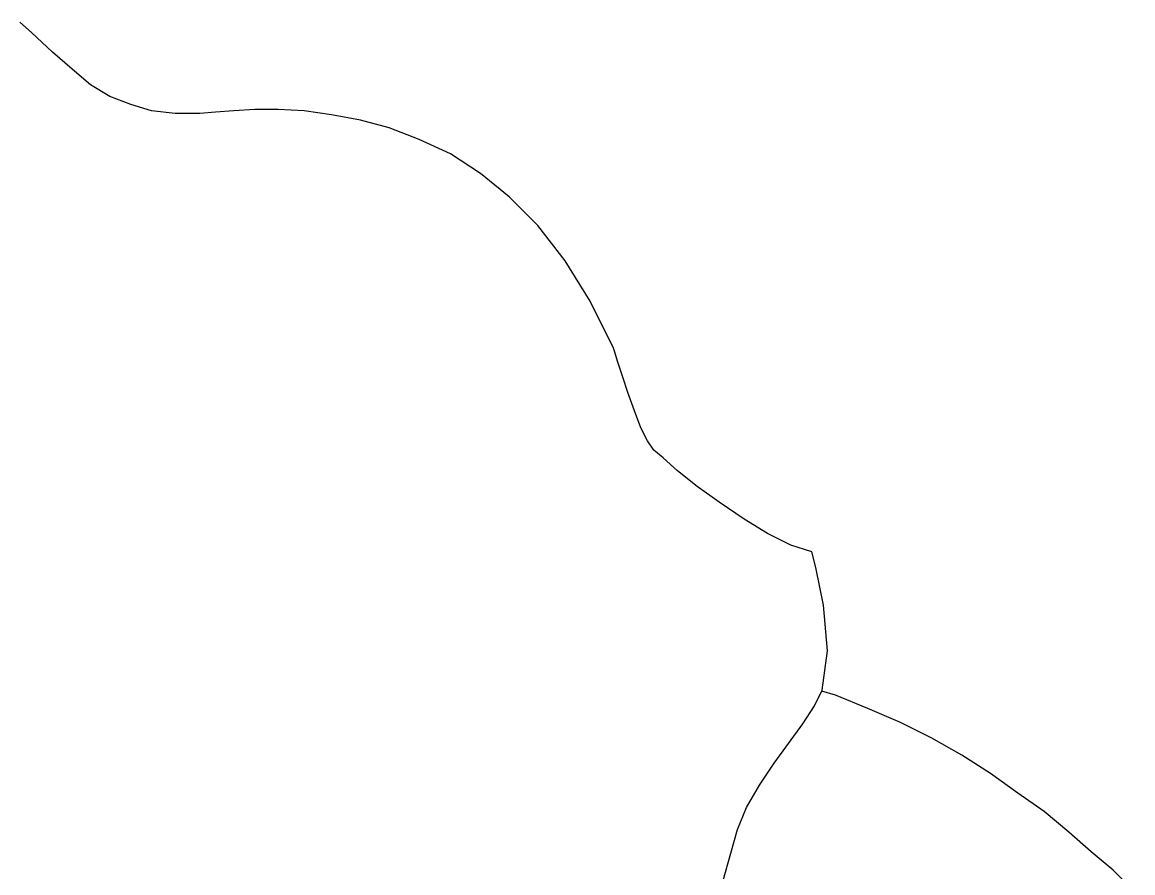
# Model space of a CAD drawing. Extents: x 141.92 to 143.05, y 60.08 to 61.86.
# Drawn here: x 142.6001 to 142.779, y 61.4524 to 61.5894 of the extents above; entities that cross this region are included whole.
import ezdxf

# ---------------------------------------------------------------- set-up
doc = ezdxf.new("R2010")
doc.units = 0
doc.layers.get('0').update_dxf_attribs({"linetype": 'CONTINUOUS'})

msp = doc.modelspace()

# ---------------------------------------------------------------- linework, layer by layer
at = {"linetype": 'CONTINUOUS'}
for points in [[(142.71301, 61.45116), (142.71428, 61.45557), (142.71533, 61.45935), (142.7168, 61.46293), (142.7189, 61.4665), (142.72121, 61.47007), (142.72352, 61.47322), (142.72583, 61.47638), (142.72772, 61.47932), (142.72899, 61.48184), (142.72982, 61.48815), (142.72919, 61.4955), (142.72794, 61.50159), (142.7273, 61.50412), (142.72394, 61.50517), (142.72016, 61.50705), (142.71638, 61.50937), (142.71238, 61.5121), (142.70881, 61.51462), (142.70566, 61.51714), (142.70335, 61.51924), (142.70188, 61.52051), (142.70083, 61.52198), (142.69978, 61.52408), (142.69873, 61.52681), (142.69768, 61.52975), (142.69684, 61.53227), (142.69599, 61.5348), (142.69557, 61.53626), (142.69536, 61.5369), (142.69158, 61.54446), (142.68759, 61.55097), (142.68317, 61.55665), (142.67855, 61.56127), (142.67393, 61.56506), (142.6691, 61.56821), (142.66406, 61.57051), (142.65922, 61.57241), (142.6546, 61.57366), (142.64997, 61.57451), (142.64556, 61.57514), (142.64136, 61.57535), (142.63758, 61.57535), (142.63422, 61.57514), (142.63128, 61.57493), (142.62875, 61.57471), (142.62476, 61.57471), (142.62098, 61.57514), (142.61761, 61.57619), (142.61426, 61.57745), (142.61111, 61.57934), (142.60816, 61.58186), (142.60501, 61.5846), (142.60165, 61.58775), (142.59975, 61.58943)], [(142.77899, 61.4497), (142.77584, 61.45285), (142.77227, 61.45578), (142.7687, 61.45894), (142.7647, 61.4623), (142.7605, 61.46524), (142.75609, 61.46839), (142.75146, 61.47134), (142.74664, 61.47407), (142.74159, 61.47659), (142.73634, 61.47889), (142.73109, 61.481), (142.72891, 61.48167)], [(142.77899, 61.4497), (142.77584, 61.45285), (142.77227, 61.45578), (142.7687, 61.45894), (142.7647, 61.4623), (142.7605, 61.46524), (142.75609, 61.46839), (142.75146, 61.47134), (142.74664, 61.47407), (142.74159, 61.47659), (142.73634, 61.47889), (142.73109, 61.481), (142.72891, 61.48167)]]:
    msp.add_lwpolyline(points, dxfattribs=at)

doc.saveas('drawing.dxf')
